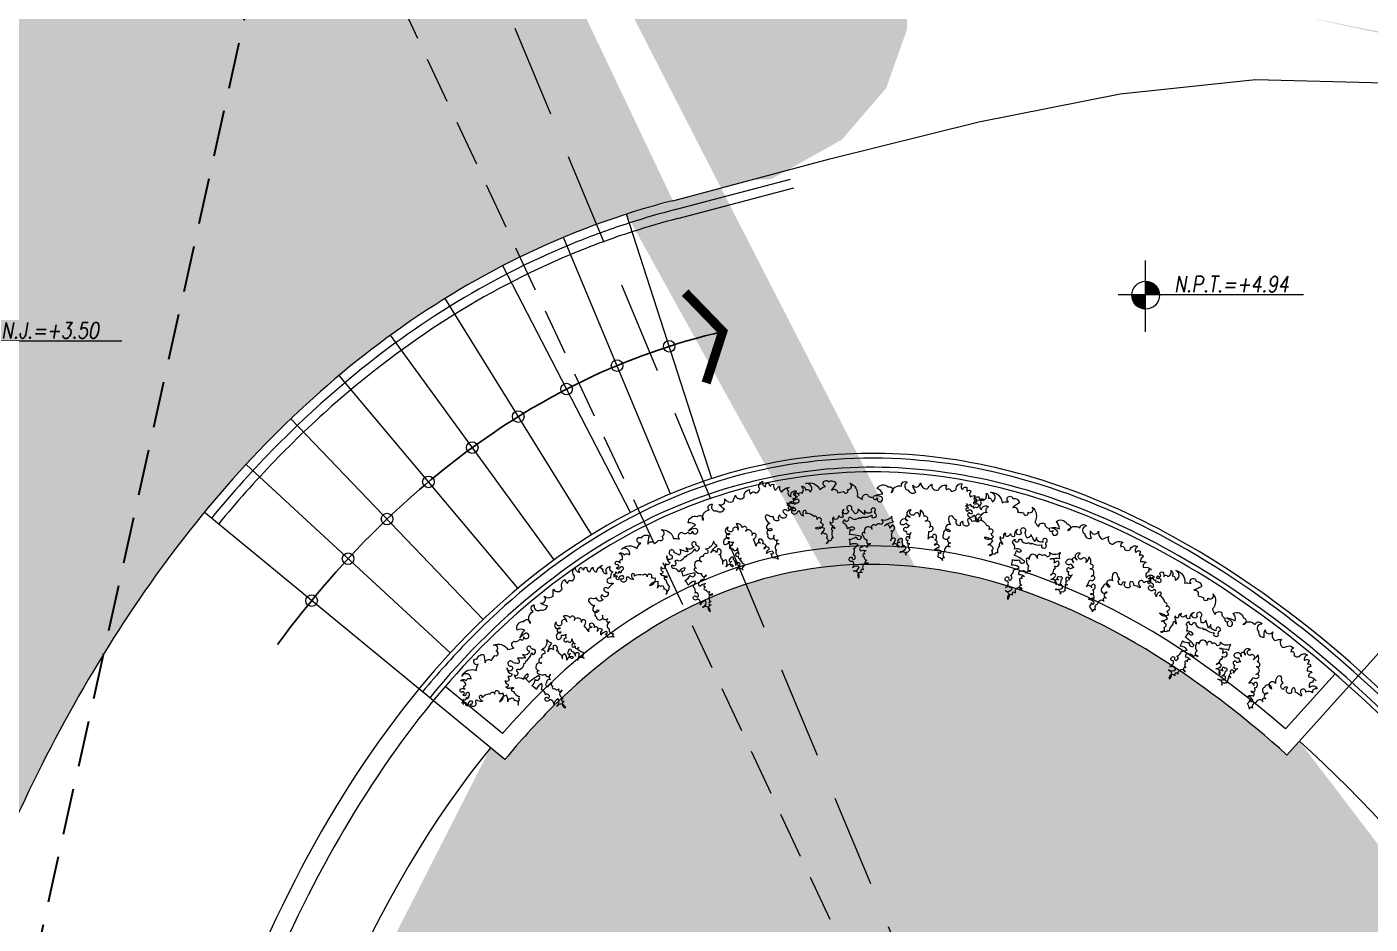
# Model space of a CAD drawing. Header units: inches. Extents: x 0 to 766, y -245 to 236.
# Drawn here: x 227.76 to 235.01, y 132.39 to 137.24 of the extents above; entities that cross this region are included whole.
import ezdxf
from ezdxf.enums import TextEntityAlignment as Align

# ---------------------------------------------------------------- set-up
doc = ezdxf.new("R2010")
doc.units = ezdxf.units.IN
doc.header["$MEASUREMENT"] = 0
doc.linetypes.add('DASHED2', pattern=[0.375, 0.25, -0.125])
doc.linetypes.add('HIDDEN', pattern=[0.375, 0.25, -0.125])
for name, color, linetype, lineweight in [('000 SOS 911 TUB. ENTERRADA  ACI', 5, 'DASHED2', 25), ('A-ARBOLES', 251, 'Continuous', 9), ('A-BARANDAS', 251, 'Continuous', 9), ('A-JARDIN', 251, 'Continuous', 9), ('A-MURO BAJO', 251, 'Continuous', 9), ('A-PROYECCIONES', 251, 'HIDDEN', 9), ('A-TEXTO-INDICACIONES', 251, 'Continuous', 9)]:
    doc.layers.add(name, color=color, linetype=linetype, lineweight=lineweight)
doc.styles.add('R80', font='romans.shx', dxfattribs={"width": 0.8, "oblique": 15, "height": 0.1})
doc.styles.add('R80-200', font='romans.shx', dxfattribs={"width": 0.8, "oblique": 10, "height": 0.2})
pattern_1 = [(252.5, (224.7641944979498, 71.68061551552734), (0.1469112948203549, -0.1958632256862088), [0, -0.19304, 0, -0.2159, 0, -0.206375]), (222.5, (224.7641944979498, 71.68061551552734), (0.02146303516649123, -0.4225123546636738), [0, -0.10414, 0, -0.17399, 0, -0.06667500000000001]), (182.5, (224.8921542387927, 71.77021389089992), (-0.3235593409169935, -0.227435928835707), [0, -0.0635, 0, -0.2286, 0, -0.29845]), (172.5, (224.8921542387927, 71.77021389089992), (-0.2488009110903542, -0.3102854999200086), [0, -0.03175, 0, -0.14986, 0, -0.17145])]

# ---------------------------------------------------------------- blocks, each defined once
blk = doc.blocks.new('base general')
at = {"layer": 'A-PROYECCIONES', "color": 251}
blk.add_line((2.45636079198448, 71.1574504263699, 1.244826271779357e-06), (21.76303580476088, 29.87713120225817, 1.408050102675088e-06), dxfattribs=at)
blk = doc.blocks.new('SIM NIVEL PLANTA')
at = {"linetype": 'Continuous'}
h = blk.add_hatch(dxfattribs=at)
h.set_pattern_fill('_USER', color=256, scale=0.0999963382923852, angle=45, style=0, pattern_type=0)
h.set_pattern_definition([(45, (35396.10580914898, 26516.48920438578), (-0.0707080889003696, 0.0707080889003696), [])])
h.paths.add_polyline_path([(-17.03192196782002, 1e-16), (-15.53208676343602, 1e-16, 0.4092090227661144), (-17.03192196782002, 1.474380134766136)])
h.paths.add_polyline_path([(-18.53175717220401, -1e-16, 0.4192358746569979), (-17.03192196782002, -1.525729753993459), (-17.03192196782002, 0)])
for p, q in [((-17.03192196782002, -3.974827738415029), (-17.03192196782002, 3.71603278895526)), ((0, 0), (-20, 0))]:
    blk.add_line(p, q)
blk.add_circle((-17.03192196782002, -0.0256748096136619), 1.500054944379798, dxfattribs=at)
at = {"style": 'R80'}
blk.add_attdef('N.P.T.+0.00', text='', height=2.029999999999998, dxfattribs=at).set_placement((-7.766043381718013, 2.014999999999999), align=Align.MIDDLE_CENTER)
blk = doc.blocks.new('ARBUSTO 2')
blk.add_lwpolyline([(-66.23688844879645, -50.01504961311502, -0.5074797352621693), (-28.17600983491077, -65.93381068944245, 0.7714191621016883), (-65.11339188439064, -0.5020173400779764, -0.4140925425710546), (46.40653890315257, -45.6775543470736, -0.174304546125832), (89.78747648786798, -19.92092140949064, -1.474557309600683), (112.1741371405897, 16.60950653718732, -0.4246206638136619), (171.2921317153298, 3.632505655439019, 0.04779158066867369), (135.532374685232, -48.91149663080449, -0.6392321120170291), (183.7221656114593, -67.74678923027273, -0.01942396538211755), (228.6719464610212, -57.23550273000154, 1.162959886698078), (259.7186001249566, -40.33771281967935, 0.8576562508698735), (275.0064708971477, 8.231217512366399, -0.3781106662145289), (334.3596313905006, -92.07970532782173, 0.006847039414284945), (374.5079507879688, -115.4485441256312, -0.5688057058897247), (412.1233963049293, -76.38567989881227, 0.417163784688234), (455.6808515999996, -95.4099713746964, 0.8952243437896844), (489.5820541644564, -102.8516159996736, 2.212733388288098), (520.366861186436, -93.69666757519009, 0.1421280284856217), (463.0160148388166, -89.7126396029083, -0.1220278449195117), (531.42668696344, -71.06045567447251, 0.2285172213496388), (487.4921008707017, -30.61569208115664, -0.5192728703578492), (570.6110233150787, -16.55799859010545, -0.8746717935240547), (597.2909137888075, -62.43489001480469, -0.4665892685720007), (675.4312190540865, -9.790835007702459, -0.7379407508587315), (717.313854017337, 21.24074422719143, 0.7547440986544632), (727.1950722442052, -39.18319616122063, 0.5093637227612026), (786.5221773817993, -52.20608724277771, -0.09924748789964721), (761.0965084755504, -0.936096138537966, 0.7456849631163187), (819.2470723094916, 18.78706079272813, 0.3504126046350433), (870.3647346617877, -28.15161955821188, -0.05423418259269573), (907.3446438930799, 9.488015420273353, 0.598099498676476), (960.552649850328, -33.5386984202159, -0.3784843041424079), (1024.174682357537, 4.67234489586053, 0.3947660523431612), (1021.438070892183, -32.01553967835687, -0.7494674984132058), (1055.453279949463, -41.735927574262, 0.3039389947108571), (1096.61367598345, -26.73150754565954, -0.533083562763534), (1143.209102879882, 16.7195202635229, 0.4782913800802802), (1146.363345241907, -31.09582563324314, -0.5657767977887337), (1178.934478554637, -11.95226197583239, 0.1504744790825522), (1180.454558627735, -42.33537570977656, -0.6455515659532585), (1210.897267849084, -41.57377036315635, 0.3919259130336687), (1206.260323600149, -85.97152689937342, -0.2596207968382836), (1246.81265434521, -74.04345805406055, 0.4362293224273256), (1241.377590223085, -117.7196625115016, -0.2741140949522884), (1306.977469925058, -111.6798055751002, 1.067742723003513), (1292.839171148107, -133.7085524316276, 0.5665786552472177), (1293.028947003016, -183.1951765551455, -0.6476321368547121), (1347.453484352527, -159.1508920874728, 0.6097483344432657), (1335.975480723346, -203.8909097274754, 0.320103422986339), (1288.392002754081, -227.5929330913699, 1.414364244469971), (1261.635718940182, -256.3447958907155, -0.3041800620949393), (1276.191883580259, -273.1305608332102, 0.08270489676409197), (1220.551282172276, -272.8683543137242, 0.5199319519445139), (1189.082518414245, -253.1213481490514, 0.3262077438174008), (1200.978154239671, -292.8845869557379, -1.021535207291647), (1153.622921623365, -275.4553262381374, 0.6108073394430982), (1133.821703682534, -306.1436712046328, -0.7541540222586741), (1105.089473067703, -264.9383533563893, -0.2845596233632012), (1076.585219579681, -243.5200667754958, 0.6361650495500952), (1043.710148574486, -241.3574347954595, 0.245335461794639), (1056.593835472745, -300.869678047441, 1.498634283050426), (1056.023493618737, -350.3943311824899, 0.8428116924718835), (1003.841307231699, -373.5649475252484, 1.204767379732654), (1048.777568315296, -395.1933353381726, 0.8227494128428956), (1060.255103311125, -441.8307810177918, 1.164933591564731), (1055.656239548619, -471.7585457536691, 0.6943238070077538), (1014.001617571007, -507.3476115304192, 0.4956261342848943), (1014.267397754464, -558.3533978345507, 0.861279068235093), (999.9770903204234, -577.3438203298431, 0.1600599744596315), (962.8074822568104, -550.2672323184797, 0.09334010825616061), (966.3422135953552, -514.3008998230383, 1.438928149822761), (982.5327754908217, -502.8301782564003, 0.1404628418171541), (935.8615792323114, -499.0733252129996, -0.3105822394742967), (970.5990604785414, -477.5369572257447, 0.7398377769213315), (932.2892360406895, -458.1321861891592, 1.075909608082963), (937.9903140131602, -419.7730233881971, 0.7697611689513796), (930.4653749194351, -375.9837310364746, 0.6243434935819401), (926.7026331943939, -407.3926289414347, 0.6139341655578138), (886.6444063078968, -413.965627118738, -0.002123046340024752), (890.635316363318, -356.6550439986349, 0.3706925413421231), (923.0924444828067, -335.2327630459795, 0.8905068078570323), (892.1937105897335, -326.8794212845721, 0.8705344631006235), (859.8889801389715, -275.1921101938033, 1.396425828207453), (852.059948008047, -240.5557939616323, 0.3215286472512969), (820.705346087573, -192.6283593108887, -0.175141567351937), (813.3699478822926, -244.0144097546386, 1.154050176689067), (774.5280187211702, -229.2051542714398, -1.020194913335583), (752.0667392994584, -191.4934838068148, 1.042052645341509), (743.4391624248909, -247.5130766260058, 1.806885341072165), (726.5264079621954, -275.0110071608269, 0.7774650479616414), (668.1872755752875, -296.9666934152257, 0.4839778249702857), (712.8822130438232, -291.6846833493512, 0.2427984889343323), (742.0326215108388, -310.7861954583167, 0.1842511274487554), (721.8133810625582, -333.1191744070914, 2.219852935123694), (717.5566125015258, -354.6535441137166, 1.12463704951008), (750.887708178445, -365.9311232017733, 0.1586877827979153), (741.9180693620767, -415.1145143733483, 4.025370229950382), (733.2906823914985, -425.4453647343705, 0.9805269688035592), (745.3764060608755, -453.7769101262537, 1.218120173836424), (733.1384400675124, -468.0957850207811, 0.2015671072422407), (744.7300598783188, -501.7824010806815, 0.09755340398710803), (731.0858649599462, -518.4560772691985, 0.8383692848761386), (719.265921474026, -541.130318181447, 0.5517317352646813), (669.4403275087569, -520.0172909982717, 0.158267827613607), (715.9216695902046, -489.5170928088157, 0.9370162344047571), (681.2983501815314, -482.8730323099927, 0.3272697182725703), (684.1870473265625, -433.9938732306652, 1.357502499595248), (668.1866515972014, -418.8033284918462, 1.406370268996971), (667.0843603646572, -442.464325423283, 1.122830092044686), (663.6636355189352, -480.7094011896523, 0.5345137404404383), (610.8735737469677, -461.2676262575312, 0.216143658126029), (633.7153408456252, -415.1975923542579, 0.5616138097352161), (594.9112572044612, -431.6070637426887, 0.3125873066380225), (601.4105333722765, -378.7398801298415, 0.8217421213007587), (597.4986877207266, -353.6214461731533, 0.987004323852513), (609.7368090588234, -308.8433995216199, 0.09720502245932094), (588.871457394457, -333.4931507528603, 0.7649776478734384), (548.3572854579796, -315.7216549071721, -0.1308480723128914), (615.4378087091469, -285.7138096113114, -0.1508495659306842), (604.0362780418593, -240.5955261123063, -0.3532692521589767), (521.7533993127998, -271.3639256631012, -0.7212457032756249), (519.0167878474455, -308.0518102373186, 0.544454772414912), (482.0370339608879, -315.2322734588124, 1.03127628151096), (453.874521221979, -346.338937552155, 1.103600217769141), (397.4736905232381, -376.5739296117226, 1.367286753409161), (381.3971338210196, -390.3233684735977, 0.2648475585059935), (416.0962571510404, -428.9457391238329, 0.8699061387605878), (444.1824548719326, -457.238256363874, 0.5372594490594931), (415.8802644370973, -486.1879518788499, 0.5919327252816612), (378.2187812042399, -482.9621518463561, 0.8140804229747229), (366.061544608413, -512.5271549862862, -0.2078407514083632), (410.3542062595046, -512.0144969746781, 0.9606577212102352), (399.6422274795948, -536.3971732326007, 1.281351379298346), (393.861107390567, -557.1264591638923, 0.4816788149662379), (415.9252919557412, -582.7444845233996, 1.542387152354761), (428.6606094695125, -606.6146572129684, 0.7569451186391082), (390.8138200814936, -657.5228002041814, 1.341318784670021), (380.3807598604788, -679.6688956225779, 0.777912044550362), (355.197473671033, -724.1770760936766, 0.6358304425382092), (312.0988034715339, -670.1106010911409, 0.3698672265903153), (357.9321229458284, -634.6605594361631, 0.3244788735936338), (305.0476749714464, -644.5144324724532, 0.443615211593327), (305.3357516481918, -592.6021407347307, -1.793005145200941), (302.4578124555479, -563.9139586027284, 1.335560668831572), (325.5542907957113, -564.2000455311386, 0.5938349494575579), (308.7896715891019, -546.2978886371545, 0.2755314772890729), (314.8338379737141, -494.097617288767, 0.1097548479028867), (347.9317110919275, -463.6095500006171, 0.2325123024114102), (286.0533856884095, -466.7053488784496, 0.09908877130383398), (278.1389276019665, -423.8530886391106, 0.1669648633050448), (330.591710133383, -405.3711568046424, 0.9788730699588162), (372.251667695017, -401.8452779088526, 0.05732022224285314), (279.2183894079777, -387.7588743930696, 0.07452457570736441), (282.8161982630679, -344.3306505534475, 0.5965384674550104), (319.8712573113935, -335.2687285622777, 0.2824786038615982), (264.0368419074347, -343.8285761801926, 0.2633317825775885), (230.0759380512513, -299.396203594061, -0.2183722651864488), (238.7822102572304, -271.5700719907525, 0.819319279051608), (272.0238447468805, -272.7902059926225, -1.250621791958133), (294.6886138811789, -264.4482363123382, 0.3254018982437084), (354.7681630496785, -254.2343893100854, 0.9125674739427831), (371.9646190048881, -251.9324297806835, 0.1872723379459263), (450.4638035431529, -235.0306124824913, 0.867207996590501), (467.3003672068519, -254.3707835054448, 0.5712474919002926), (483.3457170469209, -229.0607018151749, -0.5206673299145839), (477.4458235042918, -197.6405083009728, 1.601792342450723), (449.3846405855275, -213.4604784749092, -0.5286371591504365), (390.8881193601941, -197.6461863477381, -0.02631590424844858), (391.1757683462366, -232.2303899200357, -0.03683094042384376), (341.5294082410697, -191.4659944475096, -0.4297561648225625), (320.231577293607, -227.1301026999022, 0.0310493647559812), (292.6743044228508, -195.3518235230474, 2.616557863996553), (267.1314685531653, -203.8377841034027, -1.805927008870595), (233.3862692259345, -192.5516009605918, 0.3936165670724628), (228.9969476988355, -248.9939203406059, -0.7863613026977555), (196.9065919295437, -241.9497592537451, -0.01817919919770158), (181.0051747665472, -270.1358670124929, -0.7744765325650621), (157.045366840028, -252.5936884634243, 0.4144219770553645), (148.4110377915643, -281.8578082200263, -1.301373627670569), (127.2572683634923, -291.5657954845215, 0.4047290249398628), (148.9145188492948, -320.7560282035644, 0.6182307609576224), (167.1900939992445, -340.0242048712204, 1.451606710237382), (146.4679462512375, -358.3602531233558, 0.2271692702818598), (152.3676684882311, -418.6126218591073, 0.7888361791674515), (140.1358307326302, -433.6406431773922, 0.1734199217278064), (99.62698058571198, -460.1746702097483, 0.7643202152718637), (101.7857766549834, -416.8184147497253, 0.8185239693838453), (87.25172666909373, -385.830191746267, 0.6911826012968063), (59.98205902148716, -388.6361183311786, 0.1231405078492112), (86.60435669718336, -344.055943504775, 0.2359073752101166), (12.99797604332998, -343.4136873821818, 0.4372066721317088), (77.82644018206027, -312.7797387011751, -0.1322259548369488), (52.49956522639515, -296.7475686363876, 1.523406004417125), (25.51784541320885, -276.4733505399596, 0.7610339841315663), (1.198360263714648, -251.7411251322278, 0.2376131213465057), (-63.3420271982779, -230.4627820755051, 1.13713019981917), (-77.37246858367995, -209.5406060235036, 0.3115456390196609), (-76.7251423746624, -251.3148564544644, -0.3169309623455959), (-104.2104720879035, -220.9745654308957, 0.9194822402172811), (-126.9806958591706, -226.7220370659529, -1.061039891682815), (-165.0458823799329, -203.2809301938672, 0.462128186703937), (-138.4806439324537, -204.2559938801123, 0.9370035576115586), (-181.2035268179045, -202.9372370822215, -1.008385219028968), (-181.4333519768768, -175.2990771872329, 0.2965825422840582), (-208.2860628526471, -168.5780612719347, 1.16142084469628), (-206.8484363075598, -151.2250803345419, 0.5747981608781538), (-177.4081387173376, -140.535634398588, 0.8834544984183255), (-150.6704605757793, -144.9582716117353, 1.75676232530766), (-135.5478284996043, -147.6578806696962, 2.395533958805241), (-140.0327783032922, -127.1450340229846, -0.8341257458182278), (-157.4062104896994, -111.7641038866083, 1.757955668429472), (-152.7609217578663, -92.46909331868795, -0.597495307891308), (-139.4408045465516, -67.13340901631497, -0.2069735699960683), (-115.7672413451618, -91.73959663380654, -0.7635282974402042), (-90.86216307806933, -73.67365796833987, 0.4386279151764211), (-95.73095578491602, -21.21473478793216, -0.4994306627134081)], format="xyb", close=True)

msp = doc.modelspace()

# ---------------------------------------------------------------- hatches: boundary and pattern name
h = msp.add_hatch()
h.set_pattern_fill('AR-SAND', color=251, scale=0.005, angle=215)
h.set_pattern_definition(pattern_1)
edge = h.paths.add_edge_path()
edge.add_line((230.3396697523078, 133.2823181851628), (230.2623295047891, 133.345979945829))
edge.add_ellipse((233.8345979103999, 123.2629980017292), major_axis=(1.903492890928215, -11.14023951440234), ratio=0.4471166860788995, start_angle=201.1471434014336, end_angle=228.0875196622377)
edge.add_line((228.8563933613682, 130.0712711904077), (228.9544075487886, 130.0501225740509))
edge.add_spline(control_points=[(228.9544075487886, 130.0501225740509), (228.867825206655, 129.6488436228456), (228.796509481612, 129.2261538022058), (228.7414063188719, 128.7858617325174)], knot_values=[3.980856582888995, 3.980856582888995, 3.980856582888995, 3.980856582888995, 4.117810796237445, 4.117810796237445, 4.117810796237445, 4.117810796237445], degree=3, periodic=0)
edge.add_line((228.7414063188719, 128.7858617325174), (228.6421633533651, 128.7982751604518))
edge.add_ellipse((233.8345979103999, 123.2629980017292), major_axis=(1.903492890928215, -11.14023951440234), ratio=0.4471166860788995, start_angle=235.9332258345828, end_angle=248.0555698722372)
edge.add_line((228.5031507489296, 126.6367656393761), (228.9958369833423, 126.440344579597))
edge.add_line((228.9958369833423, 126.440344579597), (229.4400215162552, 126.3888409101265))
edge.add_line((229.4400215162552, 126.3888409101265), (229.8445784292073, 126.4480353026511))
edge.add_line((229.8445784292073, 126.4480353026511), (230.2183818037395, 126.5837084335136))
edge.add_line((230.2183818037395, 126.5837084335136), (230.5703057213052, 126.761640972537))
edge.add_line((230.5703057213052, 126.761640972537), (230.9092242634745, 126.9476135960641))
edge.add_line((230.9092242634745, 126.9476135960641), (231.2440115118172, 127.107406976712))
edge.add_line((231.2440115118172, 127.107406976712), (231.583541547787, 127.2068017898919))
edge.add_line((231.583541547787, 127.2068017898919), (231.9343269398325, 127.2214879692393))
edge.add_line((231.9343269398325, 127.2214879692393), (232.293434204121, 127.166792499912))
edge.add_line((232.293434204121, 127.166792499912), (232.6555683436402, 127.0679516308801))
edge.add_line((232.6555683436402, 127.0679516308801), (233.0154343614943, 126.9502016083198))
edge.add_line((233.0154343614943, 126.9502016083198), (233.3677372607292, 126.838778678407))
edge.add_line((233.3677372607292, 126.838778678407), (233.7071820443327, 126.7589190901118))
edge.add_line((233.7071820443327, 126.7589190901118), (234.0284737154382, 126.7358590914728))
edge.add_line((234.0284737154382, 126.7358590914728), (234.3263172770041, 126.7948349268036))
edge.add_line((234.3263172770041, 126.7948349268036), (234.5999449776084, 126.9522672659578))
edge.add_line((234.5999449776084, 126.9522672659578), (234.8666980476648, 127.1893144502165))
edge.add_line((234.8666980476648, 127.1893144502165), (235.1484449629736, 127.4783192464011))
edge.add_line((235.1484449629736, 127.4783192464011), (235.4670541994512, 127.791624415745))
edge.add_line((235.4670541994512, 127.791624415745), (235.8443942328979, 128.1015727250697))
edge.add_line((235.8443942328979, 128.1015727250697), (236.3023335392593, 128.3805069346773))
edge.add_line((236.3023335392593, 128.3805069346773), (236.8627405943646, 128.6007698104577))
edge.add_line((236.8627405943646, 128.6007698104577), (237.5474838742181, 128.7347041173984))
edge.add_ellipse((233.8345979103999, 123.2629980017292), major_axis=(1.903492890928215, -11.14023951440234), ratio=0.4471166860788995, start_angle=114.954663967562, end_angle=120.3321028464167)
edge.add_line((237.1724657361003, 129.6235258459467), (237.0810619289061, 129.5821313244151))
edge.add_spline(control_points=[(237.0810619289061, 129.5821313244151), (236.898665866431, 129.9846381862508), (236.7067171708279, 130.3685674928921), (236.506995179074, 130.7306051655533)], knot_values=[2.100216965829491, 2.100216965829491, 2.100216965829491, 2.100216965829491, 2.232474211763281, 2.232474211763281, 2.232474211763281, 2.232474211763281], degree=3, periodic=0)
edge.add_line((236.506995179074, 130.7306051655533), (236.5950095724544, 130.7791604857787))
edge.add_ellipse((233.8345979103999, 123.2629980017292), major_axis=(1.903492890928215, -11.14023951440234), ratio=0.4471166860788995, start_angle=127.9090223588658, end_angle=150.5435838134925)
edge.add_line((234.6266264065743, 133.3816689340035), (234.5595668128174, 133.3070235141413))
edge.add_spline(control_points=[(234.5595668128174, 133.3070235141413), (234.3436081510683, 133.5011540540355), (234.126218012558, 133.6690195930051), (233.3059751483036, 134.1982920720102), (232.7087417200621, 134.3718608069094), (231.5893246081489, 134.2869398268732), (231.0623856989207, 134.0293515567528), (230.5059300173255, 133.4751762571605), (230.4217018448928, 133.3821808892163), (230.3396697523078, 133.2823181851628)], knot_values=[2.627512083252793, 2.627512083252793, 2.627512083252793, 2.627512083252793, 2.752390355920368, 2.752390355920368, 3.099682615170741, 3.099682615170741, 3.446974874421115, 3.446974874421115, 3.510668945630634, 3.510668945630634, 3.510668945630634, 3.510668945630634], degree=3, periodic=0)
at = {"layer": 'A-JARDIN'}
h = msp.add_hatch(dxfattribs=at)
h.set_pattern_fill('AR-SAND', color=251, scale=0.005, angle=215)
h.set_pattern_definition(pattern_1)
edge = h.paths.add_edge_path()
edge.add_arc((225.6879002641892, 123.3335698759975), 1.002146658241305, 257.4460299640672, 366.6326294050357)
edge.add_spline(control_points=[(231.2466494466591, 136.2993001053902), (230.9591041243641, 136.2250012774812), (230.6797355579276, 136.1215556246089), (229.9129465459212, 135.7455524849566), (229.4670531478425, 135.4095382532897), (228.6980060788867, 134.6328291409509), (228.3721456226142, 134.1920316238748), (227.8113876408554, 133.2359534204798), (227.5760997863492, 132.7197153634252), (226.9675558980909, 131.0385636380734), (226.7113627121091, 129.7640265879082), (226.4641705319757, 127.0286333692121), (226.4758844817645, 125.568590777074), (226.6351630469965, 123.8771913471492), (226.6579394221719, 123.663304786277), (226.6833397042303, 123.4493206702965)], knot_values=[3.178988399227746, 3.178988399227746, 3.178988399227746, 3.178988399227746, 3.27264474534757, 3.27264474534757, 3.451258533299967, 3.451258533299967, 3.629872321252364, 3.629872321252364, 3.808486109204761, 3.808486109204761, 4.176816059395009, 4.176816059395009, 4.545146009585258, 4.545146009585258, 4.598367518391226, 4.598367518391226, 4.598367518391226, 4.598367518391226], degree=3, periodic=0)
edge.add_line((227.515378732782, 144.155646893275), (222.7705222890602, 122.9596663295152))
edge.add_line((222.7705222890602, 122.9596663295152), (225.4700745225657, 122.3553828420909))
edge.add_line((237.0326780342677, 136.0598947313475), (237.248083948298, 137.0308641279908))
edge.add_arc((237.0517782714981, 147.9595150212618), 10.93041381951005, 241.9587497731338, 271.0290636464855, ccw=False)
edge.add_line((231.9133128974011, 138.3122293996485), (232.1964717185131, 138.1244385084929))
edge.add_line((232.1964717185131, 138.1244385084929), (232.3979781340406, 137.861538208169))
edge.add_line((232.3979781340406, 137.861538208169), (232.5063023821515, 137.5519653065922))
edge.add_line((232.5063023821515, 137.5519653065922), (232.5099147009844, 137.2241566135409))
edge.add_line((232.5099147009844, 137.2241566135409), (232.3972853287653, 136.9065489387932))
edge.add_line((232.3972853287653, 136.9065489387932), (232.1568845034583, 136.627579088402))
edge.add_line((232.1568845034583, 136.627579088402), (231.7771824634058, 136.4156838749396))
edge.add_line((231.7771824634058, 136.4156838749396), (231.6699464528303, 136.4118425688567))
edge.add_line((231.6699464528303, 136.4118425688567), (231.3560908607562, 136.325824191873))
edge.add_line((231.3560908607562, 136.325824191873), (230.9961608123506, 136.2265572138922))
edge.add_spline(control_points=[(242.335392128962, 115.711400345047), (242.4972075047501, 116.4642880811217), (242.6101641862135, 117.244457290587), (242.8343337629287, 119.8062117957371), (242.7804862959258, 121.6727872975962), (242.3015829674498, 125.4022095129686), (241.8761861856567, 127.2613408612879), (240.8451584959059, 130.2857026449265), (240.3143472674076, 131.5070206197771), (239.2291498015059, 133.4438550342666), (238.7178828295384, 134.2092209505709), (237.783157242515, 135.3329146244424), (237.4002201774222, 135.7349236841174), (236.982852323674, 136.1042910861643)], knot_values=[0.8406520218730379, 0.8406520218730379, 0.8406520218730379, 0.8406520218730379, 1.040299333781935, 1.040299333781935, 1.478077922924497, 1.478077922924497, 1.915856512067059, 1.915856512067059, 2.242318769656856, 2.242318769656856, 2.484008472098275, 2.484008472098275, 2.63345040619262, 2.63345040619262, 2.63345040619262, 2.63345040619262], degree=3, periodic=0)
edge.add_arc((244.6264686568413, 115.0296093077259), 2.390370405447812, 163.4277606520959, 242.6530385894294)
edge.add_arc((236.9995836453984, 146.8800651161792), 9.867755442743283, 196.0271605298693, 288.2615441978883)
edge.add_line((240.09169562792, 137.5092892163294), (249.3412522330711, 115.3263536431687))
edge.add_line((249.3412522330711, 115.3263536431687), (245.2035464950552, 113.5643105693953))

# ---------------------------------------------------------------- linework, layer by layer
at = {"color": 251}
msp.add_open_spline([(231.5154545196804, 135.5930349166366, -2.710756627989497e-06), (231.2551636367518, 135.5320808245661, -2.710756627989497e-06), (231.0008764512552, 135.4420721699344, -2.710756627989497e-06), (230.3744452850026, 135.1390717523964, -2.710756627989497e-06), (230.0142446752236, 134.8793294980051, -2.710756627989497e-06), (229.4856145880133, 134.3703426514613, -2.710756627989497e-06), (229.2916015433095, 134.1462736922177, -2.710756627989497e-06), (229.1127512330952, 133.9038496418717, -2.710756627989497e-06)], degree=3, knots=[3.168379305102285, 3.168379305102285, 3.168379305102285, 3.168379305102285, 3.270181787163008, 3.270181787163008, 3.436906855077373, 3.436906855077373, 3.547651309773374, 3.547651309773374, 3.547651309773374, 3.547651309773374], dxfattribs=at)
at = {"layer": '000 SOS 911 TUB. ENTERRADA  ACI', "lineweight": 30, "elevation": -1.217152675324058e-07}
msp.add_lwpolyline([(224.4674995931937, 117.1379088038179), (230.1122023754228, 142.5879021437001)], dxfattribs=at)
at = {"layer": 'A-BARANDAS', "color": 251}
for points in [[(231.2594966873532, 136.25097880241), (231.880512132275, 136.4160888922261)], [(231.2723439279891, 136.2026574984985), (231.8994102890667, 136.3693763539987)]]:
    msp.add_lwpolyline(points, dxfattribs=at)
for points in [[(231.2591581186518, 136.2508900538879, -2.710756627989497e-06), (231.1758226776676, 136.2293570116954, -2.710756627989497e-06), (231.093249441876, 136.2052925658273, -2.710756627989497e-06), (231.0115767563641, 136.1788184410753, -2.710756627989497e-06)], [(231.2716667905863, 136.2024800023856, -2.710756627989497e-06), (231.1892942563811, 136.1811957658129, -2.710756627989497e-06), (231.1076759749506, 136.1574056698801, -2.710756627989497e-06), (231.0269442330994, 136.1312297555478, -2.710756627989497e-06)]]:
    msp.add_open_spline(points, degree=3, dxfattribs=at)
for points, knots in [([(231.0115412959078, 136.1789282514574, -2.710756627989497e-06), (230.9172175177903, 136.1484989608498, -2.710756627989497e-06), (230.8240684480936, 136.1148767686309, -2.710756627989497e-06), (230.2788487744058, 135.8966077790456, -2.710756627989497e-06), (229.8649655266729, 135.6396906255605, -2.710756627989497e-06), (229.225883809728, 135.1084572226601, -2.710756627989497e-06), (228.9799775298109, 134.8569007675024, -2.710756627989497e-06), (228.7566188731528, 134.5853888290795, -2.710756627989497e-06)], [3.20643473023809, 3.20643473023809, 3.20643473023809, 3.20643473023809, 3.238102658064684, 3.238102658064684, 3.394771237800995, 3.394771237800995, 3.510643169730845, 3.510643169730845, 3.510643169730845, 3.510643169730845]), ([(231.0269034064206, 136.1313561853813, -2.710756627989497e-06), (230.9143637716427, 136.0950563392462, -2.710756627989497e-06), (230.8035356154962, 136.0541578206094, -2.710756627989497e-06), (230.2262184738886, 135.813309135926, -2.710756627989497e-06), (229.8008030466974, 135.5359777995246, -2.710756627989497e-06), (229.1978883615759, 135.0074862065586, -2.710756627989497e-06), (228.9880021159718, 134.788429846135, -2.710756627989497e-06), (228.7949090865388, 134.5538706677826, -2.710756627989497e-06)], [3.206419227337252, 3.206419227337252, 3.206419227337252, 3.206419227337252, 3.244654472658504, 3.244654472658504, 3.409706460688577, 3.409706460688577, 3.510702982448234, 3.510702982448234, 3.510702982448234, 3.510702982448234]), ([(239.3847024874942, 116.9082669793489, -2.710756627989497e-06), (239.445385905123, 117.2561703092279, -2.710756627989497e-06), (239.495437606058, 117.6159442039998, -2.710756627989497e-06), (239.6839478422428, 119.3925463157566, -2.710756627989497e-06), (239.6759441300476, 120.9437900335388, -2.710756627989497e-06), (239.3503524120263, 124.0923252730491, -2.710756627989497e-06), (239.0334067296592, 125.6869034209149, -2.710756627989497e-06), (238.1407391653868, 128.6613657875778, -2.710756627989497e-06), (237.5661186911113, 130.0386774550053, -2.710756627989497e-06), (236.2418545006315, 132.3582371073635, -2.710756627989497e-06), (235.4952358123503, 133.3001857819827, -2.710756627989497e-06), (234.1945104602439, 134.3533014693158, -2.710756627989497e-06), (233.6692063694593, 134.6446733699041, -2.710756627989497e-06), (232.5977720704343, 134.9453948438959, -2.710756627989497e-06), (232.0488702300011, 134.9486037270026, -2.710756627989497e-06), (231.021810808825, 134.6468617814454, -2.710756627989497e-06), (230.5515569702495, 134.3436569656106, -2.710756627989497e-06), (230.0573277065944, 133.836360297245, -2.710756627989497e-06), (229.9751992279437, 133.7444859492453, -2.710756627989497e-06), (229.8956105519849, 133.6478405549051, -2.710756627989497e-06)], [0.898317537541338, 0.898317537541338, 0.898317537541338, 0.898317537541338, 1.00766737331721, 1.00766737331721, 1.423431761626511, 1.423431761626511, 1.839196149935811, 1.839196149935811, 2.254960538245112, 2.254960538245112, 2.670724926554412, 2.670724926554412, 2.932666951647042, 2.932666951647042, 3.194608976739671, 3.194608976739671, 3.456551001832301, 3.456551001832301, 3.510712109295373, 3.510712109295373, 3.510712109295373, 3.510712109295373]), ([(239.3354710924561, 116.9168580836477, -2.710756627989497e-06), (239.357111820975, 117.0409312025504, -2.710756627989497e-06), (239.3773998781637, 117.1665456323745, -2.710756627989497e-06), (239.5748933309753, 118.492599819866, -2.710756627989497e-06), (239.6315456040268, 119.8205538662942, -2.710756627989497e-06), (239.4967180380429, 122.5705728764506, -2.710756627989497e-06), (239.3063541582617, 123.9909618954035, -2.710756627989497e-06), (238.7018375566061, 126.7406860628026, -2.710756627989497e-06), (238.2892735426669, 128.0698916568281, -2.710756627989497e-06), (237.2916202549188, 130.4642492058547, -2.710756627989497e-06), (236.7077057345834, 131.5307602287131, -2.710756627989497e-06), (235.4316080674419, 133.2656229176419, -2.710756627989497e-06), (234.7398372235132, 133.9367621076154, -2.710756627989497e-06), (233.5652593922807, 134.6227253406169, -2.710756627989497e-06), (233.1014863722323, 134.7897196496697, -2.710756627989497e-06), (232.1718205810996, 134.8948348780023, -2.710756627989497e-06), (231.7086034585902, 134.8316573808762, -2.710756627989497e-06), (230.7766913885082, 134.4474998387369, -2.710756627989497e-06), (230.3246483252099, 134.0903407466458, -2.710756627989497e-06), (229.9342137518636, 133.6160647637071, -2.710756627989497e-06)], [0.8983553462070453, 0.8983553462070453, 0.8983553462070453, 0.8983553462070453, 0.9374726089108234, 0.9374726089108234, 1.306533264557714, 1.306533264557714, 1.675593920204604, 1.675593920204604, 2.044654575851495, 2.044654575851495, 2.413715231498386, 2.413715231498386, 2.782775887145276, 2.782775887145276, 3.01242529255463, 3.01242529255463, 3.242074697963984, 3.242074697963984, 3.510670160405231, 3.510670160405231, 3.510670160405231, 3.510670160405231])]:
    msp.add_open_spline(points, degree=3, knots=knots, dxfattribs=at)
at = {"layer": 'A-MURO BAJO', "color": 251}
for p, q in [((231.4569226590631, 134.7997094347002, -1.425197445198483e-06), (230.9961608123506, 136.2265572138922, -2.710756627989497e-06)), ((231.2336475854629, 134.7169350600662, -1.424763052770029e-06), (230.6566271595314, 136.1012322232919, -2.710756627989497e-06)), ((237.0326780342677, 136.0598947313475, -8.584367582029176e-07), (234.5595668128174, 133.3070235141413, -2.762383041765518e-06)), ((231.0181438291859, 134.6160661402019, -1.424470380311577e-06), (230.3285132832191, 135.9481384885358, -2.710756627989497e-06)), ((230.8080524510244, 134.4965985362279, -1.424667572059828e-06), (230.0169984125771, 135.7710634526657, -2.710756627989497e-06)), ((230.60506355046, 134.3598269858258, -1.424734968708231e-06), (229.7223251727939, 135.5726392642455, -2.710756627989497e-06)), ((230.4099532066268, 134.206922308621, -1.424509717366434e-06), (229.445060577413, 135.3555752747553, -2.710756627989497e-06)), ((230.2233911468886, 134.0392449135753, -1.424281851485848e-06), (229.1852801283187, 135.1222893009754, -2.710756627989497e-06)), ((230.0453980135446, 133.8577321666153, -1.424204464323661e-06), (228.9431838937401, 134.8754265271919, -2.710756627989497e-06)), ((230.3396697523078, 133.2823181851628, -9.095767787755472e-07), (228.7180681708508, 134.617121409704, -2.710756627989497e-06)), ((234.8190971167007, 133.7455462013232, -2.505311974642848e-06), (234.5516944494104, 133.4478947679373, -2.778926765759504e-06)), ((230.3267802669091, 133.4224485811638, -3.168206061183329e-06), (230.0178691430722, 133.6767253205972, -1.337604674783319e-06))]:
    msp.add_line(p, q, dxfattribs=at)
msp.add_lwpolyline([(231.2466492177284, 136.2992994152801), (232.0932432300417, 136.5243843394192), (232.8965026422759, 136.7243340602936), (233.6604746917676, 136.8752860939922), (234.3892066158826, 136.953377957535), (235.0867456519284, 136.9347471679421), (235.7571390372707, 136.7955312403711), (236.4044340092753, 136.5118676918419), (237.0326778052788, 136.0598940393748)], dxfattribs=at)
for start_param, end_param in [(2.641676618260675, 3.49451688069117), (2.232433583169252, 2.627481205297486), (3.510679933336203, 3.980878200813353)]:
    msp.add_ellipse((233.8345979103999, 123.2629980017292, -2.710756627989497e-06), major_axis=(1.903492890928214, -11.14023951440234), ratio=0.4471166860788995, start_param=start_param, end_param=end_param, dxfattribs=at)
for points, knots in [([(231.2466494466591, 136.2993001053902, -2.710756627989497e-06), (230.9591041243641, 136.2250012774812, -2.710756627989497e-06), (230.6797355579276, 136.1215556246089, -2.710756627989497e-06), (229.9129465459212, 135.7455524849566, -2.710756627989497e-06), (229.4670531478425, 135.4095382532897, -2.710756627989497e-06), (228.6980060788867, 134.6328291409509, -2.710756627989497e-06), (228.3721456226142, 134.1920316238748, -2.710756627989497e-06), (227.8113876408554, 133.2359534204798, -2.710756627989497e-06), (227.5760997863492, 132.7197153634252, -2.710756627989497e-06), (226.9675558980909, 131.0385636380734, -2.710756627989497e-06), (226.7113627121091, 129.7640265879082, -2.710756627989497e-06), (226.4641705319757, 127.0286333692121, -2.710756627989497e-06), (226.4758844817645, 125.568590777074, -2.710756627989497e-06), (226.6351630469965, 123.8771913471492, -2.710756627989497e-06), (226.6579394221719, 123.663304786277, -2.710756627989497e-06), (226.6833397042303, 123.4493206702965, -2.710756627989497e-06)], [3.178988399227746, 3.178988399227746, 3.178988399227746, 3.178988399227746, 3.27264474534757, 3.27264474534757, 3.451258533299967, 3.451258533299967, 3.629872321252364, 3.629872321252364, 3.808486109204761, 3.808486109204761, 4.176816059395009, 4.176816059395009, 4.545146009585258, 4.545146009585258, 4.598367518391226, 4.598367518391226, 4.598367518391226, 4.598367518391226]), ([(239.4093589508504, 116.9039643128263, -2.710756627989497e-06), (239.4322918813798, 117.0354647097038, -2.710756627989497e-06), (239.453710249096, 117.1686643409403, -2.710756627989497e-06), (239.6531204872829, 118.5198153239535, -2.710756627989497e-06), (239.7077961800044, 119.8660166944238, -2.710756627989497e-06), (239.5643420109648, 122.6507216906967, -2.710756627989497e-06), (239.3672298176627, 124.087605760512, -2.710756627989497e-06), (238.7456719416316, 126.8646417912888, -2.710756627989497e-06), (238.3227862975275, 128.2046292359801, -2.710756627989497e-06), (237.3020542217075, 130.6120694327029, -2.710756627989497e-06), (236.7055196325184, 131.6808972368809, -2.710756627989497e-06), (235.4006887309899, 133.4110554224672, -2.710756627989497e-06), (234.6926571945025, 134.0759884548234, -2.710756627989497e-06), (233.5085572292976, 134.7250706302794, -2.710756627989497e-06), (233.0567797759961, 134.8766134810494, -2.710756627989497e-06), (232.1487140150514, 134.965942155649, -2.710756627989497e-06), (231.6962564713269, 134.9029494450288, -2.710756627989497e-06), (230.6717009079241, 134.4918047451275, -2.710756627989497e-06), (230.1424857444892, 134.0412582197087, -2.710756627989497e-06), (229.2625668470812, 132.8379767761426, -2.710756627989497e-06), (228.9069687911199, 132.0821837141039, -2.710756627989497e-06), (228.3032348559593, 130.1317500128271, -2.710756627989497e-06), (228.0987608992675, 128.8762657512771, -2.710756627989497e-06), (227.9662788373773, 126.2789870436164, -2.710756627989497e-06), (228.0151272324094, 124.9565039408254, -2.710756627989497e-06), (228.1729668117425, 123.6259596749069, -2.710756627989497e-06)], [0.8983530160982747, 0.8983530160982747, 0.8983530160982747, 0.8983530160982747, 0.9396055111530394, 0.9396055111530394, 1.311804751769162, 1.311804751769162, 1.684003992385284, 1.684003992385284, 2.056203233001406, 2.056203233001406, 2.428402473617528, 2.428402473617528, 2.800601714233651, 2.800601714233651, 3.019219132503508, 3.019219132503508, 3.237836550773366, 3.237836550773366, 3.550868451225988, 3.550868451225988, 3.86390035167861, 3.86390035167861, 4.247840050572705, 4.247840050572705, 4.598369834925439, 4.598369834925439, 4.598369834925439, 4.598369834925439]), ([(239.3108615699114, 116.9211525582569, -2.710756627989497e-06), (239.4656442539365, 117.8090422033193, -2.710756627989497e-06), (239.5511403360817, 118.7754041087674, -2.710756627989497e-06), (239.5841691835615, 121.2010028772848, -2.710756627989497e-06), (239.462653935125, 122.7018499058532, -2.710756627989497e-06), (238.9572632130532, 125.6600240115868, -2.710756627989497e-06), (238.5736005392921, 127.1161053488823, -2.710756627989497e-06), (237.5980281298928, 129.7719137352752, -2.710756627989497e-06), (237.0068985486234, 130.9706275193813, -2.710756627989497e-06), (235.69187996405, 132.9399046451645, -2.710756627989497e-06), (234.9693885761319, 133.71172038008, -2.710756627989497e-06), (233.7325666345662, 134.5230476093339, -2.710756627989497e-06), (233.2376009802631, 134.7280107020261, -2.710756627989497e-06), (232.2436949164787, 134.8786041905033, -2.710756627989497e-06), (231.7461490344087, 134.8203729224252, -2.710756627989497e-06), (230.8284304662031, 134.4415072352486, -2.710756627989497e-06), (230.4103447423497, 134.1250096029462, -2.710756627989497e-06), (229.6783438271034, 133.2894400228607, -2.710756627989497e-06), (229.3623060269113, 132.7699603727879, -2.710756627989497e-06), (228.6615397764492, 131.1734254984977, -2.710756627989497e-06), (228.3634807321889, 129.9494977398636, -2.710756627989497e-06), (228.0650113450777, 127.2165197125497, -2.710756627989497e-06), (228.0657427505596, 125.7085833894881, -2.710756627989497e-06), (228.2316222624452, 123.9960095519992, -2.710756627989497e-06), (228.250941899367, 123.8169422252896, -2.710756627989497e-06), (228.2722326770256, 123.6377354199859, -2.710756627989497e-06)], [0.8983643041893798, 0.8983643041893798, 0.8983643041893798, 0.8983643041893798, 1.178647856725283, 1.178647856725283, 1.570750847114178, 1.570750847114178, 1.962853837503072, 1.962853837503072, 2.354956827891967, 2.354956827891967, 2.747059818280862, 2.747059818280862, 2.994684863330921, 2.994684863330921, 3.24230990838098, 3.24230990838098, 3.489934953431039, 3.489934953431039, 3.737559998481098, 3.737559998481098, 4.144270223575628, 4.144270223575628, 4.550980448670158, 4.550980448670158, 4.598373894975161, 4.598373894975161, 4.598373894975161, 4.598373894975161]), ([(234.5595668128174, 133.3070235141413, -2.710756627989497e-06), (234.3436081510683, 133.5011540540355, -2.710756627989497e-06), (234.126218012558, 133.6690195930051, -2.710756627989497e-06), (233.3059751483036, 134.1982920720102, -2.710756627989497e-06), (232.7087417200621, 134.3718608069094, -2.710756627989497e-06), (231.5893246081489, 134.2869398268732, -2.710756627989497e-06), (231.0623856989207, 134.0293515567528, -2.710756627989497e-06), (230.5059300173255, 133.4751762571605, -2.710756627989497e-06), (230.4217018448928, 133.3821808892163, -2.710756627989497e-06), (230.3396697523078, 133.2823181851628, -2.710756627989497e-06)], [2.627512083252793, 2.627512083252793, 2.627512083252793, 2.627512083252793, 2.752390355920368, 2.752390355920368, 3.099682615170741, 3.099682615170741, 3.446974874421115, 3.446974874421115, 3.510668945630634, 3.510668945630634, 3.510668945630634, 3.510668945630634])]:
    msp.add_open_spline(points, degree=3, knots=knots, dxfattribs=at)
at = {"layer": 'A-PROYECCIONES', "color": 251, "ltscale": 2}
msp.add_line((227.5151612772554, 144.1556795212301, -2.710756627989497e-06), (252.2000814410515, 84.75862822596451, -2.710756627989497e-06), dxfattribs=at)
at = {"layer": 'A-PROYECCIONES', "color": 251, "linetype": 'Continuous', "const_width": 0.04999999999999999, "elevation": -2.710756627989497e-06}
msp.add_lwpolyline([(231.3128670496465, 135.8026966499957), (231.5154545200587, 135.5930349166366), (231.4257951551647, 135.3156165919127)], dxfattribs=at)
at = {"layer": 'A-PROYECCIONES', "color": 251, "linetype": 'Continuous'}
for centre in [(231.2265416805988, 135.5131330639916, -2.067985222046333e-06), (230.9451373174036, 135.4090833813744, -2.067768025832106e-06), (230.6733285011089, 135.2821020540642, -2.06762168960288e-06), (230.4125253767072, 135.1338307346078, -2.067720285477006e-06), (230.1637548223609, 134.9660858410271, -2.71076481344184e-06), (229.9275217038178, 134.7812308334606, -2.06762153985123e-06), (229.704259637447, 134.5808460797044, -2.067621539787026e-06), (229.4941771191318, 134.366684141648, -2.067621539887882e-06), (229.2970897778525, 134.1405059379386, -2.067621539558817e-06)]:
    msp.add_circle(centre, 0.03124999999999998, dxfattribs=at)

# ---------------------------------------------------------------- block references
at = {"color": 251}
msp.add_blockref('base general', (224.76419426899, 71.68061482448599, -1.402094120316641e-06), dxfattribs=at)
at = {"layer": 'A-ARBOLES', "color": 251}
for p, xscale, yscale, zscale, rotation in [((231.0104493299389, 134.4365237626108, -3.955582899768854e-06), 0.0006999999999999998, 0.0006999999999999998, 0.0006999999999999998, 24.87515155919723), ((232.008134073398, 134.7715670429962, -3.955582899768854e-06), 0.0006999999999999911, 0.0006999999999999911, 0.0006999999999999911, 359.1580270228576), ((233.0037463317806, 134.7090463136183, -5.200409171548211e-06), 0.0007000000000000001, 0.0007000000000000001, 0.0007000000000000001, 338.9143918926621), ((230.1408737689146, 133.7646275070356, -3.955582899768854e-06), 0.0007, 0.0007, 0.0007, 42.87103927347262), ((233.9979241233616, 134.278352729124, -5.200409171548211e-06), 0.0007000000000000001, 0.0007000000000000001, 0.0007000000000000001, 326.4144260861117)]:
    msp.add_blockref('ARBUSTO 2', p, dxfattribs=dict(at, xscale=xscale, yscale=yscale, zscale=zscale, rotation=rotation))
at = {"layer": 'A-TEXTO-INDICACIONES', "color": 251}
ref = msp.add_blockref('SIM NIVEL PLANTA', (234.6490005440667, 135.790525050913, 1.186946176258619e-06), dxfattribs=dict(at, xscale=0.04999999999999999, yscale=0.04999999999999999, zscale=0.04999999999999999, rotation=0.009024318233188236))
ref.add_attrib('N.P.T.+0.00', 'N.P.T.=+4.94', dxfattribs={"layer": '0', "height": 0.08533333333333333, "rotation": 0.009024320776549822, "style": 'R80-200', "oblique": 10.00000000000004, "width": 0.8}).set_placement((234.2606825115747, 135.8912138911756, 1.186946176258619e-06), align=Align.TOP_CENTER)
ref = msp.add_blockref('SIM NIVEL PLANTA', (228.2737570015836, 135.5405951916101, 1.186946176258619e-06), dxfattribs=dict(at, xscale=0.04999999999999999, yscale=0.04999999999999999, zscale=0.04999999999999999, rotation=0.009024318233188236))
ref.add_attrib('N.P.T.+0.00', 'N.J.=+3.50', dxfattribs={"layer": '0', "height": 0.08533333333333337, "rotation": 0.009024320776549822, "style": 'R80-200', "oblique": 10, "width": 0.7999999999999997}).set_placement((227.8854389690916, 135.641284032804, 1.186946176258619e-06), align=Align.TOP_CENTER)

doc.saveas('drawing.dxf')
